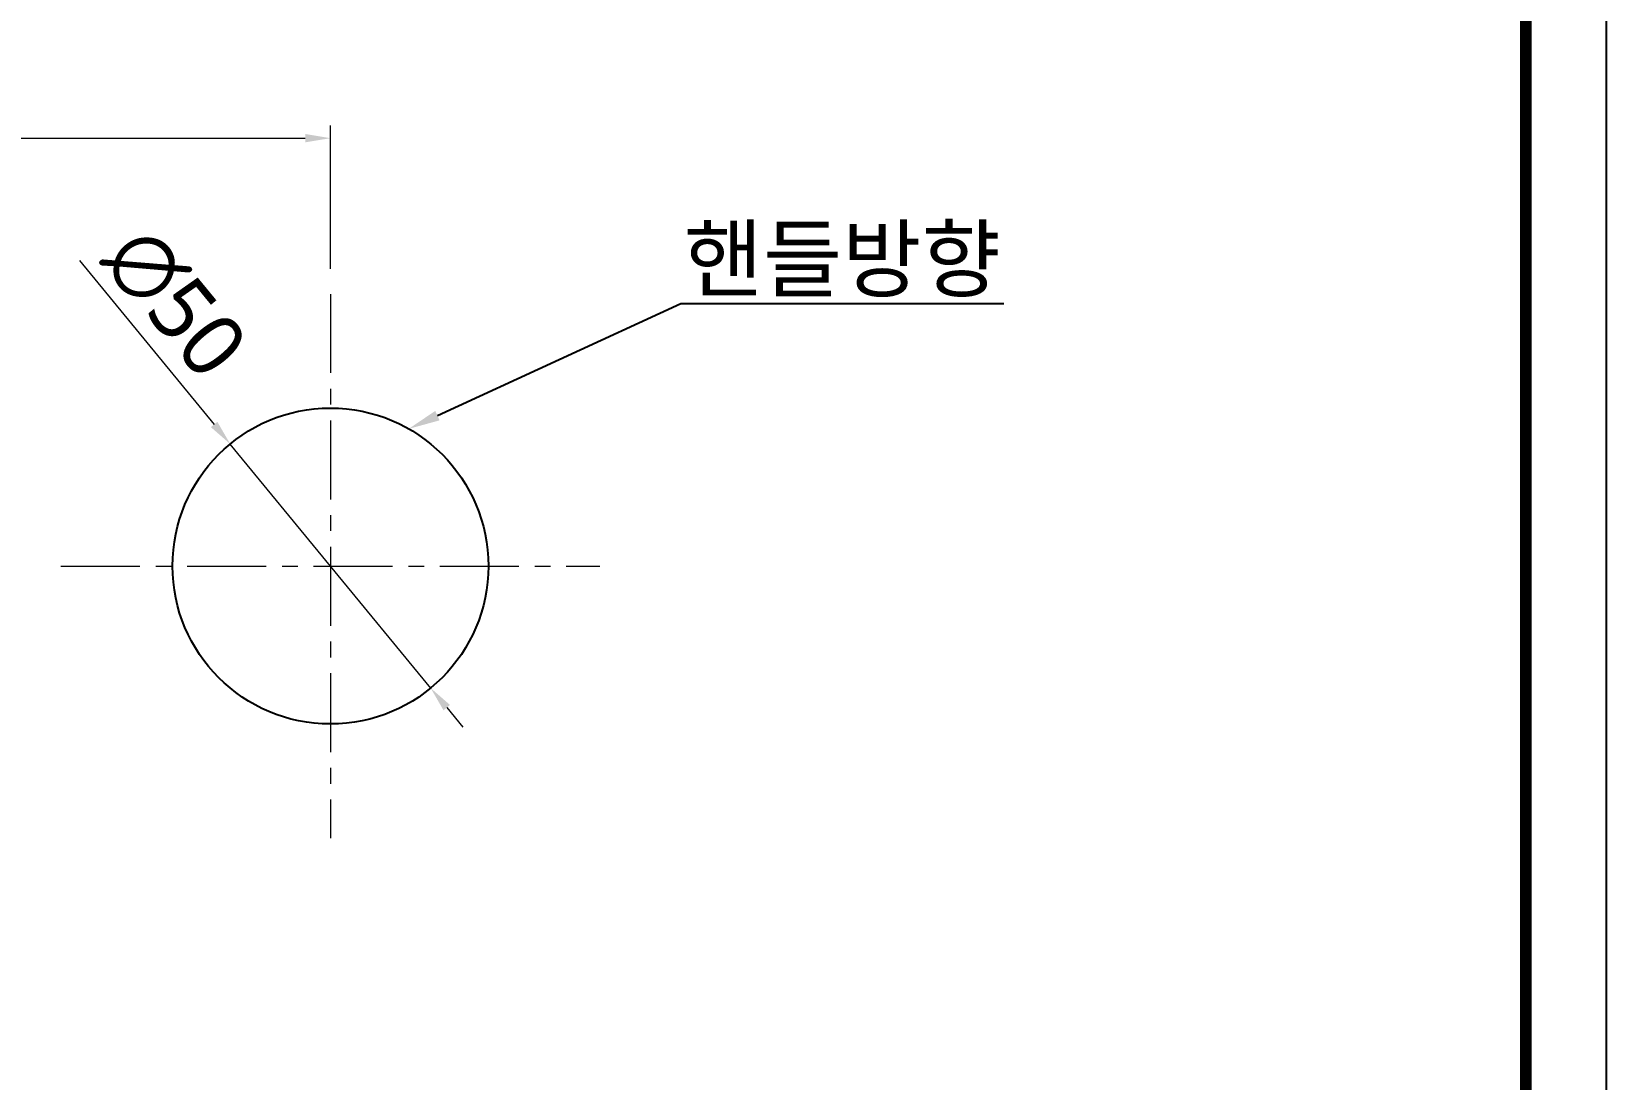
# Model space of a CAD drawing. Extents: x 4138 to 4928, y 0 to 579.
# Drawn here: x 4678.3 to 4927.7, y 289.4 to 455.2 of the extents above; entities that cross this region are included whole.
import ezdxf
from ezdxf import colors
from ezdxf.entities.mleader import LeaderData, LeaderLine
from ezdxf.math import Vec2, Vec3

# ---------------------------------------------------------------- set-up
doc = ezdxf.new("R2010")
doc.units = 0
doc.header["$LTSCALE"] = 10
doc.header["$MEASUREMENT"] = 0
doc.header["$PDMODE"] = 3
doc.header["$PDSIZE"] = -10
doc.linetypes.add('CENTER', pattern=[2, 1.25, -0.25, 0.25, -0.25])
doc.layers.get('0').update_dxf_attribs({"linetype": 'CONTINUOUS'})
doc.layers.get('DEFPOINTS').update_dxf_attribs({"linetype": 'CONTINUOUS'})
doc.layers.add('BODY', color=7, linetype='CONTINUOUS')
doc.styles.add('Daelim Dimension', font='NanumGothic.ttf')
doc.styles.get("Standard").update_dxf_attribs({"font": 'GulimChe.ttf'})
doc.dimstyles.new('DEFAULT', dxfattribs={"dimscale": 2, "dimtxt": 2, "dimasz": 2, "dimexe": 0, "dimexo": 2, "dimgap": 1, "dimtad": 1, "dimdec": 0, "dimzin": 9, "dimdsep": 46, "dimtxsty": 'Daelim Dimension', "dimcen": 0.5, "dimclrd": 5, "dimclre": 5, "dimclrt": 256, "dimadec": 1, "dimazin": 0, "dimtfac": 1, "dimtdec": 0, "dimtix": 1, "dimtmove": 0, "dimatfit": 3, "dimfxl": 1, "dimtolj": 1, "dimtzin": 1, "dimlwd": 9, "dimlwe": 9, "dimarcsym": 0})

# ---------------------------------------------------------------- blocks, each defined once
blk = doc.blocks.new('*D7')
at = {"color": 5, "lineweight": 9, "ltscale": 0.5, "transparency": 16777216}
for p, q in [((4605.96, 413.26), (4605.96, 440.35)), ((4725.67, 417.69), (4725.67, 440.35)), ((4609.96, 438.35), (4721.67, 438.35))]:
    blk.add_line(p, q, dxfattribs=at)
at = {"color": 5, "ltscale": 0.5, "transparency": 16777216}
for points in [[(4609.96, 439.02), (4609.96, 437.69), (4605.96, 438.35)], [(4721.67, 439.02), (4721.67, 437.69), (4725.67, 438.35)]]:
    blk.add_solid(points, dxfattribs=at)
at = {"layer": 'DEFPOINTS', "color": 0, "ltscale": 0.5, "transparency": 16777216}
for p in [(4725.67, 438.35), (4725.67, 413.69), (4605.96, 409.26)]:
    blk.add_point(p, dxfattribs=at)
at = {"color": 7, "ltscale": 0.5, "transparency": 16777216, "insert": (4665.81, 445.78), "char_height": 10, "attachment_point": 5, "style": 'Daelim Dimension'}
blk.add_mtext('\\A1;120', dxfattribs=at)
blk = doc.blocks.new('*D9')
at = {"color": 5, "lineweight": 9, "ltscale": 0.5, "transparency": 16777216}
for p, q in [((4685.93, 419), (4707.26, 393.04)), ((4741.54, 351.32), (4709.8, 389.95)), ((4744.08, 348.23), (4746.62, 345.14))]:
    blk.add_line(p, q, dxfattribs=at)
at = {"color": 5, "ltscale": 0.5, "transparency": 16777216}
for points in [[(4707.77, 393.46), (4706.74, 392.62), (4709.8, 389.95)], [(4744.6, 348.65), (4743.57, 347.81), (4741.54, 351.32)]]:
    blk.add_solid(points, dxfattribs=at)
at = {"layer": 'DEFPOINTS', "color": 0, "ltscale": 0.5, "transparency": 16777216}
for p in [(4709.8, 389.95), (4741.54, 351.32)]:
    blk.add_point(p, dxfattribs=at)
at = {"color": 7, "ltscale": 0.5, "transparency": 16777216, "insert": (4701.06, 412.28), "char_height": 10, "attachment_point": 5, "rotation": 309.4139, "style": 'Daelim Dimension'}
blk.add_mtext('\\A1;∅50', dxfattribs=at)

msp = doc.modelspace()

# ---------------------------------------------------------------- linework, layer by layer
at = {"ltscale": 0.5}
msp.add_lwpolyline([(4137.8, 0), (4927.68, 0), (4927.68, 578.76), (4137.8, 578.76)], close=True, dxfattribs=at)
at = {"color": 5, "linetype": 'ByBlock', "lineweight": 200, "const_width": 1.82}
msp.add_lwpolyline([(4150.5, 24.78), (4914.9, 24.78), (4914.9, 565.32), (4150.5, 565.32)], close=True, dxfattribs=at)
at = {"ltscale": 0.5}
msp.add_circle((4725.67, 370.64), 25, dxfattribs=at)
at = {"layer": 'BODY', "color": 1, "linetype": 'CENTER', "lineweight": 5}
for p, q in [((4725.67, 413.69), (4725.67, 327.58)), ((4683.01, 370.64), (4768.34, 370.64))]:
    msp.add_line(p, q, dxfattribs=at)

# ---------------------------------------------------------------- dimensions: what is measured, and where the dimension line sits
at = {"color": 5, "ltscale": 0.5}
dim = msp.add_linear_dim(base=(4725.67, 438.35), p1=(4605.96, 409.26), p2=(4725.67, 413.69), dimstyle='DEFAULT', override={"dimtxt": 5, "dimexe": 1, "dimclrt": 7}, dxfattribs=at)
dim.commit()
dim.dimension.update_dxf_attribs({"geometry": '*D7', "text_midpoint": (4665.81, 445.78)})
dim = msp.add_diameter_dim_2p(p1=(4741.54, 351.32), p2=(4709.8, 389.95), dimstyle='DEFAULT', override={"dimtxt": 5, "dimexe": 1, "dimclrt": 7}, dxfattribs=at)
dim.commit()
dim.dimension.update_dxf_attribs({"geometry": '*D9', "text_midpoint": (4701.06, 412.28)})

# ---------------------------------------------------------------- leaders
at = {"ltscale": 0.5}
ml = msp.add_multileader_mtext('Standard', dxfattribs=at)
ml.set_content('{\\f나눔고딕|b0|i0|c129|p50;핸들방향}', color=256)
ml.set_leader_properties(color=5)
ml.build(insert=Vec2(0, 0))
ml.multileader.update_dxf_attribs({"text_left_attachment_type": 6, "text_right_attachment_type": 6, "dogleg_length": 0.36, "arrow_head_size": 5})
ctx = ml.context
ctx.base_point, ctx.char_height, ctx.arrow_head_size, ctx.landing_gap_size, ctx.plane_origin = Vec3(4781.5, 412.19), 10, 5, 0.09, Vec3(4765.96, 438.3)
ctx.left_attachment, ctx.right_attachment = 6, 6
notes = []
notes.append((ctx, [(0, (1, 1, 0), (4781.14, 412.19), (1, 0), 0.36, [(0, [(4738.06, 392.35)], 0, [])])]))
ctx.mtext.insert, ctx.mtext.flow_direction = Vec3(4781.59, 424.25), 5
for ctx, leaders in notes:
    for number, flags, end, landing, length, lines in leaders:
        leader = LeaderData()
        leader.index, (leader.has_last_leader_line, leader.has_dogleg_vector, leader.attachment_direction) = number, flags
        leader.last_leader_point, leader.dogleg_vector, leader.dogleg_length = Vec3(end), Vec3(landing), length
        for number, points, colour, breaks in lines:
            line = LeaderLine()
            line.index, line.vertices, line.color, line.breaks = number, Vec3.list(points), colors.encode_raw_color(colour), breaks
            leader.lines.append(line)
        ctx.leaders.append(leader)

doc.saveas('drawing.dxf')
